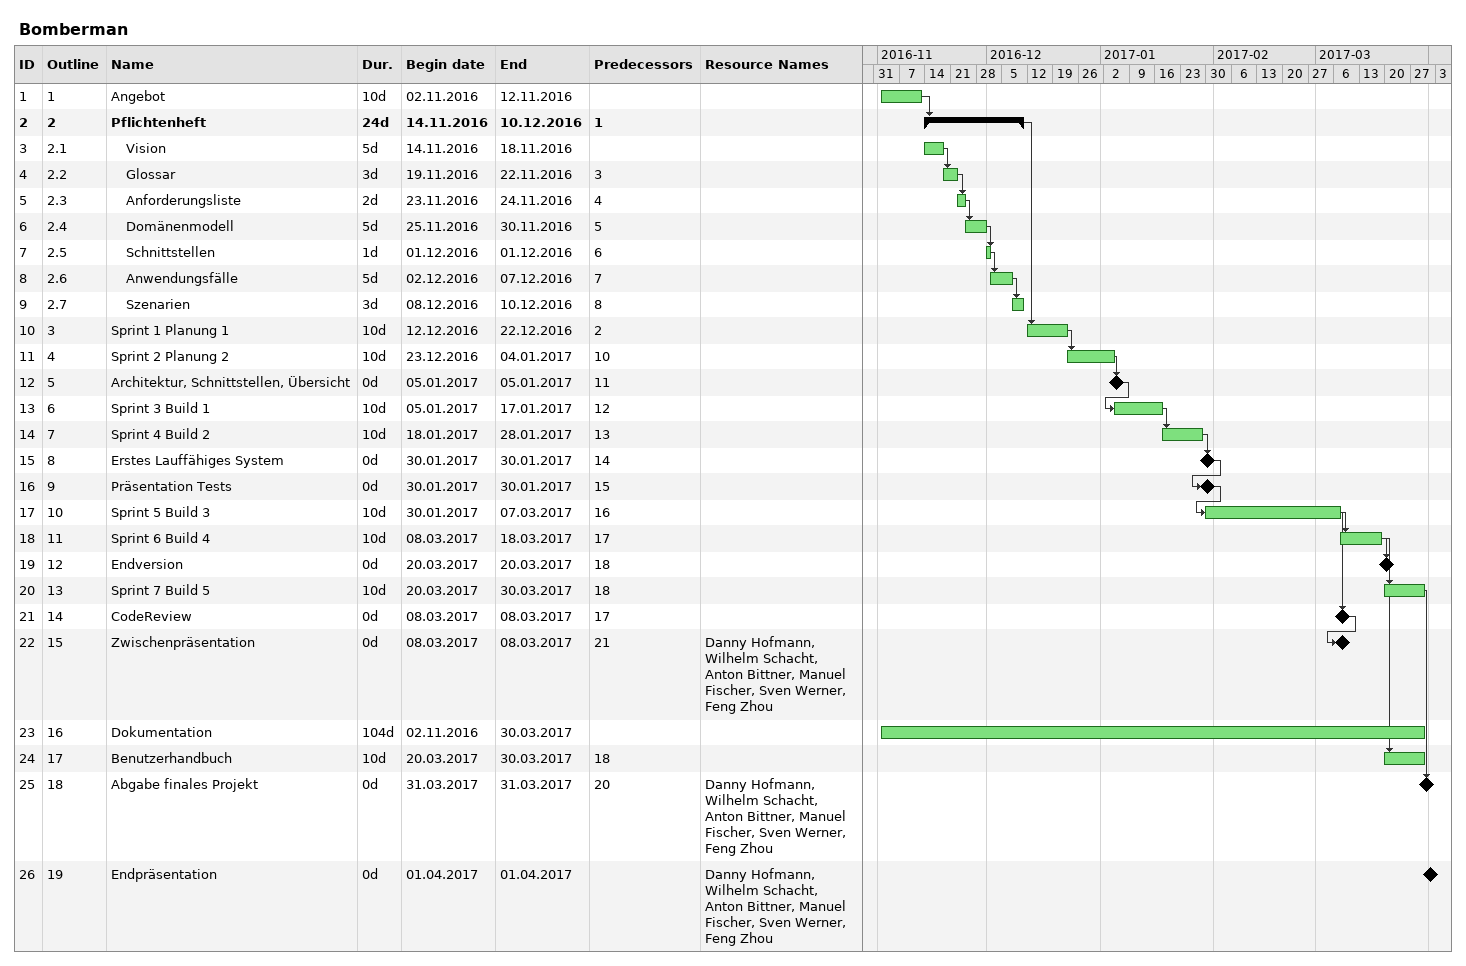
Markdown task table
Bomberman

| ID | WBS | Task | Duration | Start | Finish | Predecessors | Resources |
|---|---|---|---|---|---|---|---|
| 1 | 1 | Angebot | 10d | 2016-11-02 | 2016-11-12 |  |  |
| 2 | 2 | **Pflichtenheft** | 24d | 2016-11-14 | 2016-12-10 | 1 |  |
| 3 | 2.1 | Vision | 5d | 2016-11-14 | 2016-11-18 |  |  |
| 4 | 2.2 | Glossar | 3d | 2016-11-19 | 2016-11-22 | 3 |  |
| 5 | 2.3 | Anforderungsliste | 2d | 2016-11-23 | 2016-11-24 | 4 |  |
| 6 | 2.4 | Domänenmodell | 5d | 2016-11-25 | 2016-11-30 | 5 |  |
| 7 | 2.5 | Schnittstellen | 1d | 2016-12-01 | 2016-12-01 | 6 |  |
| 8 | 2.6 | Anwendungsfälle | 5d | 2016-12-02 | 2016-12-07 | 7 |  |
| 9 | 2.7 | Szenarien | 3d | 2016-12-08 | 2016-12-10 | 8 |  |
| 10 | 3 | Sprint 1 Planung 1 | 10d | 2016-12-12 | 2016-12-22 | 2 |  |
| 11 | 4 | Sprint 2 Planung 2 | 10d | 2016-12-23 | 2017-01-04 | 10 |  |
| 12 | 5 | Architektur, Schnittstellen, Übersicht | 0d | 2017-01-05 | 2017-01-05 | 11 |  |
| 13 | 6 | Sprint 3 Build 1 | 10d | 2017-01-05 | 2017-01-17 | 12 |  |
| 14 | 7 | Sprint 4 Build 2 | 10d | 2017-01-18 | 2017-01-28 | 13 |  |
| 15 | 8 | Erstes Lauffähiges System | 0d | 2017-01-30 | 2017-01-30 | 14 |  |
| 16 | 9 | Präsentation Tests | 0d | 2017-01-30 | 2017-01-30 | 15 |  |
| 17 | 10 | Sprint 5 Build 3 | 10d | 2017-01-30 | 2017-03-07 | 16 |  |
| 18 | 11 | Sprint 6 Build 4 | 10d | 2017-03-08 | 2017-03-18 | 17 |  |
| 19 | 12 | Endversion | 0d | 2017-03-20 | 2017-03-20 | 18 |  |
| 20 | 13 | Sprint 7 Build 5 | 10d | 2017-03-20 | 2017-03-30 | 18 |  |
| 21 | 14 | CodeReview | 0d | 2017-03-08 | 2017-03-08 | 17 |  |
| 22 | 15 | Zwischenpräsentation | 0d | 2017-03-08 | 2017-03-08 | 21 | Danny Hofmann, Wilhelm Schacht, Anton Bittner, Manuel Fischer, Sven Werner, Feng Zhou |
| 23 | 16 | Dokumentation | 104d | 2016-11-02 | 2017-03-30 |  |  |
| 24 | 17 | Benutzerhandbuch | 10d | 2017-03-20 | 2017-03-30 | 18 |  |
| 25 | 18 | Abgabe finales Projekt | 0d | 2017-03-31 | 2017-03-31 | 20 | Danny Hofmann, Wilhelm Schacht, Anton Bittner, Manuel Fischer, Sven Werner, Feng Zhou |
| 26 | 19 | Endpräsentation | 0d | 2017-04-01 | 2017-04-01 |  | Danny Hofmann, Wilhelm Schacht, Anton Bittner, Manuel Fischer, Sven Werner, Feng Zhou |
